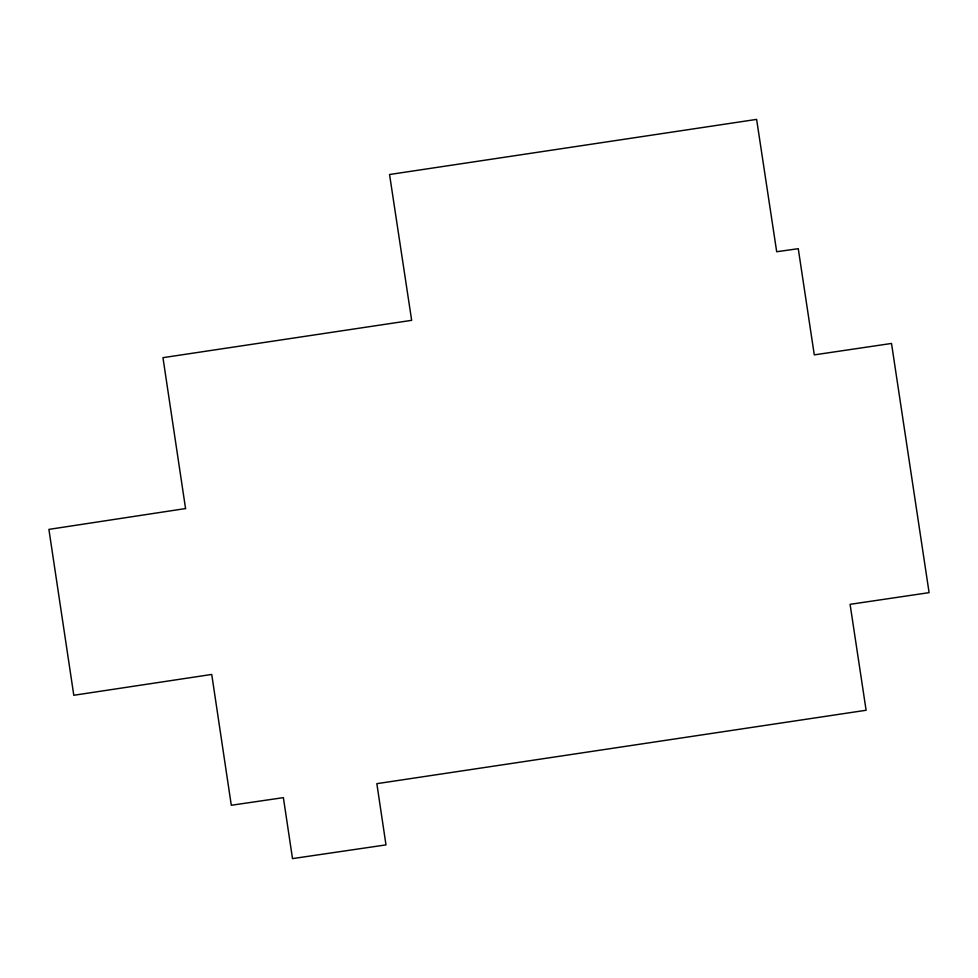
<?xml version="1.0" encoding="UTF-8"?>
<svg xmlns="http://www.w3.org/2000/svg" width="978" height="978" viewBox="0 0 978 978"><rect width="100%" height="100%" fill="white"/><g stroke="black" fill="none" stroke-linecap="round" stroke-linejoin="round"><path stroke-width="1.47" d="M185.563 508.56L48.9 529.391L73.802 695.272L211.737 674.441L231.297 805.261L283.375 797.645L292.508 858.611L385.992 844.894L376.848 783.671L866.105 710.26L850.09 604.331L929.1 592.644L891.508 343.449L814.283 354.88L798.268 248.693L776.691 251.737L756.617 119.389L389.55 174.512L411.652 320.332L162.959 357.667L185.563 508.56"/></g></svg>
